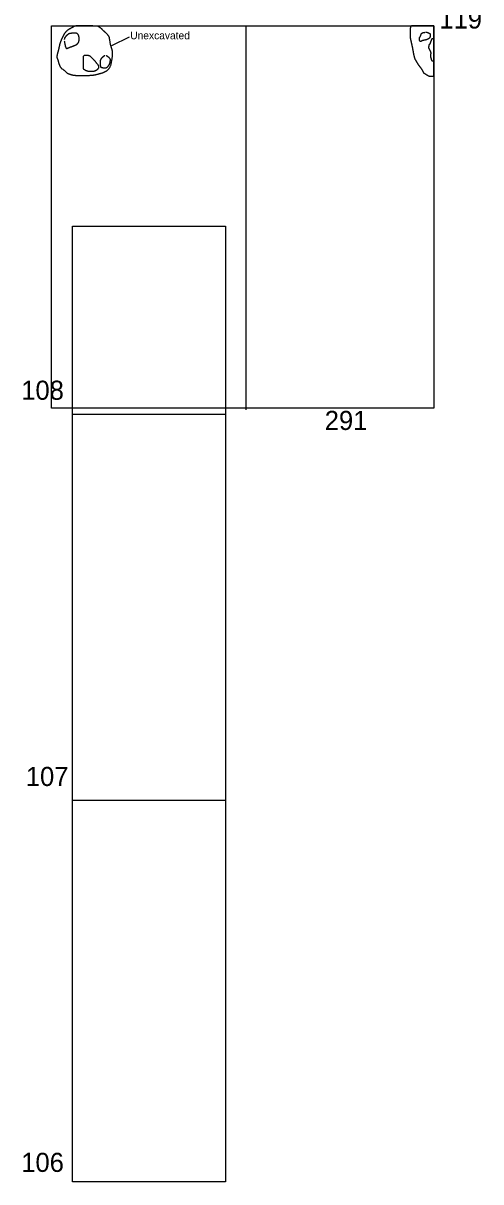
# Model space of a CAD drawing. Extents: x -623 to -500, y -307 to -252.
# Drawn here: x -539.29 to -527.32, y -306.83 to -276.52 of the extents above; entities that cross this region are included whole.
import ezdxf

# ---------------------------------------------------------------- set-up
doc = ezdxf.new("R2010")
doc.units = 0
for name, color, linetype in [('Feature Numbers', 7, 'Continuous'), ('Posthole', 7, 'Continuous'), ('Quadrat Lines', 7, 'Continuous'), ('Quadrat Numbers', 7, 'Continuous'), ('Stone', 7, 'Continuous')]:
    doc.layers.add(name, color=color, linetype=linetype)

msp = doc.modelspace()

# ---------------------------------------------------------------- linework, layer by layer
at = {"layer": 'Feature Numbers'}
msp.add_line((-536.971, -277.101), (-536.511, -276.875), dxfattribs=at)
at = {"layer": 'Posthole'}
for points in [[(-537.935, -276.591), (-538.03, -276.642), (-538.137, -276.701), (-538.215, -276.79), (-538.264, -276.887), (-538.311, -276.99), (-538.329, -277.041), (-538.351, -277.138), (-538.375, -277.242), (-538.397, -277.319), (-538.414, -277.412), (-538.384, -277.47), (-538.361, -277.572), (-538.312, -277.683), (-538.198, -277.763), (-538.13, -277.835), (-537.963, -277.881), (-537.873, -277.881), (-537.749, -277.881), (-537.644, -277.881), (-537.489, -277.881), (-537.362, -277.857), (-537.175, -277.804), (-537.079, -277.744), (-537.004, -277.655), (-536.965, -277.464), (-536.945, -277.296), (-536.967, -277.198), (-536.998, -277.107), (-537.03, -276.938), (-537.03, -276.888), (-537.093, -276.799), (-537.195, -276.713), (-537.245, -276.657), (-537.307, -276.613), (-537.347, -276.59), (-537.589, -276.59), (-537.86, -276.59), (-537.917, -276.59)], [(-529.155, -276.59), (-529.169, -276.652), (-529.169, -276.786), (-529.169, -276.884), (-529.155, -276.961), (-529.129, -277.074), (-529.113, -277.141), (-529.089, -277.273), (-529.071, -277.371), (-529.046, -277.46), (-529.009, -277.513), (-528.962, -277.598), (-528.932, -277.634), (-528.868, -277.717), (-528.838, -277.782), (-528.816, -277.819), (-528.749, -277.858), (-528.682, -277.901), (-528.65, -277.901), (-528.602, -277.901), (-528.561, -277.901), (-528.55, -277.895), (-528.55, -277.709), (-528.55, -277.432), (-528.55, -277.086), (-528.55, -276.772), (-528.55, -276.59), (-528.55, -276.59), (-528.625, -276.59), (-528.807, -276.59), (-528.993, -276.59), (-529.1, -276.59), (-529.137, -276.59)]]:
    msp.add_open_spline(points, degree=2, dxfattribs=at)
at = {"layer": 'Quadrat Lines'}
for p, q in [((-533.47, -276.591), (-533.47, -286.63)), ((-538.001, -286.75), (-534.001, -286.75)), ((-538.001, -296.846), (-533.999, -296.846))]:
    msp.add_line(p, q, dxfattribs=at)
for points in [[(-538.55, -276.59), (-528.55, -276.59), (-528.55, -286.59), (-538.55, -286.59)], [(-538.001, -306.831), (-538.001, -281.831), (-534.001, -281.831), (-534.001, -306.831)]]:
    msp.add_lwpolyline(points, close=True, dxfattribs=at)
at = {"layer": 'Stone'}
for points in [[(-538.216, -276.981), (-538.198, -277.077), (-538.181, -277.149), (-538.156, -277.186), (-538.087, -277.151), (-538.026, -277.131), (-537.959, -277.105), (-537.894, -277.078), (-537.848, -277.033), (-537.83, -276.983), (-537.826, -276.932), (-537.827, -276.885), (-537.835, -276.848), (-537.869, -276.786), (-537.941, -276.773), (-538.04, -276.782), (-538.094, -276.792), (-538.134, -276.822), (-538.162, -276.846), (-538.193, -276.885), (-538.214, -276.916), (-538.214, -276.943)], [(-528.746, -276.752), (-528.698, -276.762), (-528.666, -276.78), (-528.642, -276.802), (-528.642, -276.845), (-528.648, -276.876), (-528.662, -276.904), (-528.689, -276.926), (-528.723, -276.942), (-528.753, -276.954), (-528.793, -276.962), (-528.83, -276.967), (-528.853, -276.979), (-528.877, -276.99), (-528.894, -276.997), (-528.911, -276.987), (-528.925, -276.964), (-528.925, -276.93), (-528.925, -276.897), (-528.906, -276.872), (-528.889, -276.831), (-528.875, -276.786), (-528.847, -276.767), (-528.811, -276.761), (-528.769, -276.753)], [(-528.55, -276.922), (-528.574, -276.922), (-528.602, -276.922), (-528.619, -276.966), (-528.633, -276.997), (-528.643, -277.029), (-528.658, -277.066), (-528.68, -277.089), (-528.68, -277.119), (-528.694, -277.154), (-528.672, -277.195), (-528.65, -277.239), (-528.631, -277.274), (-528.631, -277.327), (-528.642, -277.377), (-528.628, -277.424), (-528.616, -277.464), (-528.602, -277.501), (-528.584, -277.501), (-528.558, -277.501), (-528.55, -277.506), (-528.55, -277.339), (-528.55, -277.203), (-528.55, -277.071), (-528.55, -276.974), (-528.55, -276.93)], [(-537.694, -277.356), (-537.631, -277.356), (-537.566, -277.356), (-537.516, -277.401), (-537.441, -277.476), (-537.372, -277.563), (-537.332, -277.608), (-537.314, -277.673), (-537.34, -277.722), (-537.391, -277.761), (-537.443, -277.781), (-537.522, -277.781), (-537.581, -277.781), (-537.64, -277.765), (-537.684, -277.738), (-537.71, -277.723), (-537.71, -277.678), (-537.71, -277.618), (-537.71, -277.552), (-537.71, -277.489), (-537.71, -277.416), (-537.71, -277.373), (-537.702, -277.36)], [(-537.123, -277.359), (-537.086, -277.38), (-537.045, -277.415), (-537.014, -277.46), (-537.022, -277.521), (-537.036, -277.592), (-537.079, -277.653), (-537.121, -277.695), (-537.165, -277.695), (-537.211, -277.688), (-537.252, -277.678), (-537.265, -277.638), (-537.265, -277.574), (-537.273, -277.518), (-537.258, -277.467), (-537.237, -277.428), (-537.206, -277.396), (-537.17, -277.368), (-537.154, -277.357)]]:
    msp.add_open_spline(points, degree=2, dxfattribs=at)

# ---------------------------------------------------------------- texts
at = {"layer": 'Feature Numbers'}
msp.add_text('Unexcavated', height=0.2, dxfattribs=at).set_placement((-536.49, -276.937))
at = {"layer": 'Quadrat Numbers'}
for s, p in [('119', (-528.404, -276.656)), ('291', (-531.402, -287.16))]:
    msp.add_text(s, height=0.5, dxfattribs=at).set_placement(p)
for s, p in [('108', (-539.341, -286.37)), ('107', (-539.221, -296.475)), ('106', (-539.341, -306.572))]:
    msp.add_text(s, height=0.5, rotation=360, dxfattribs=at).set_placement(p)

doc.saveas('drawing.dxf')
